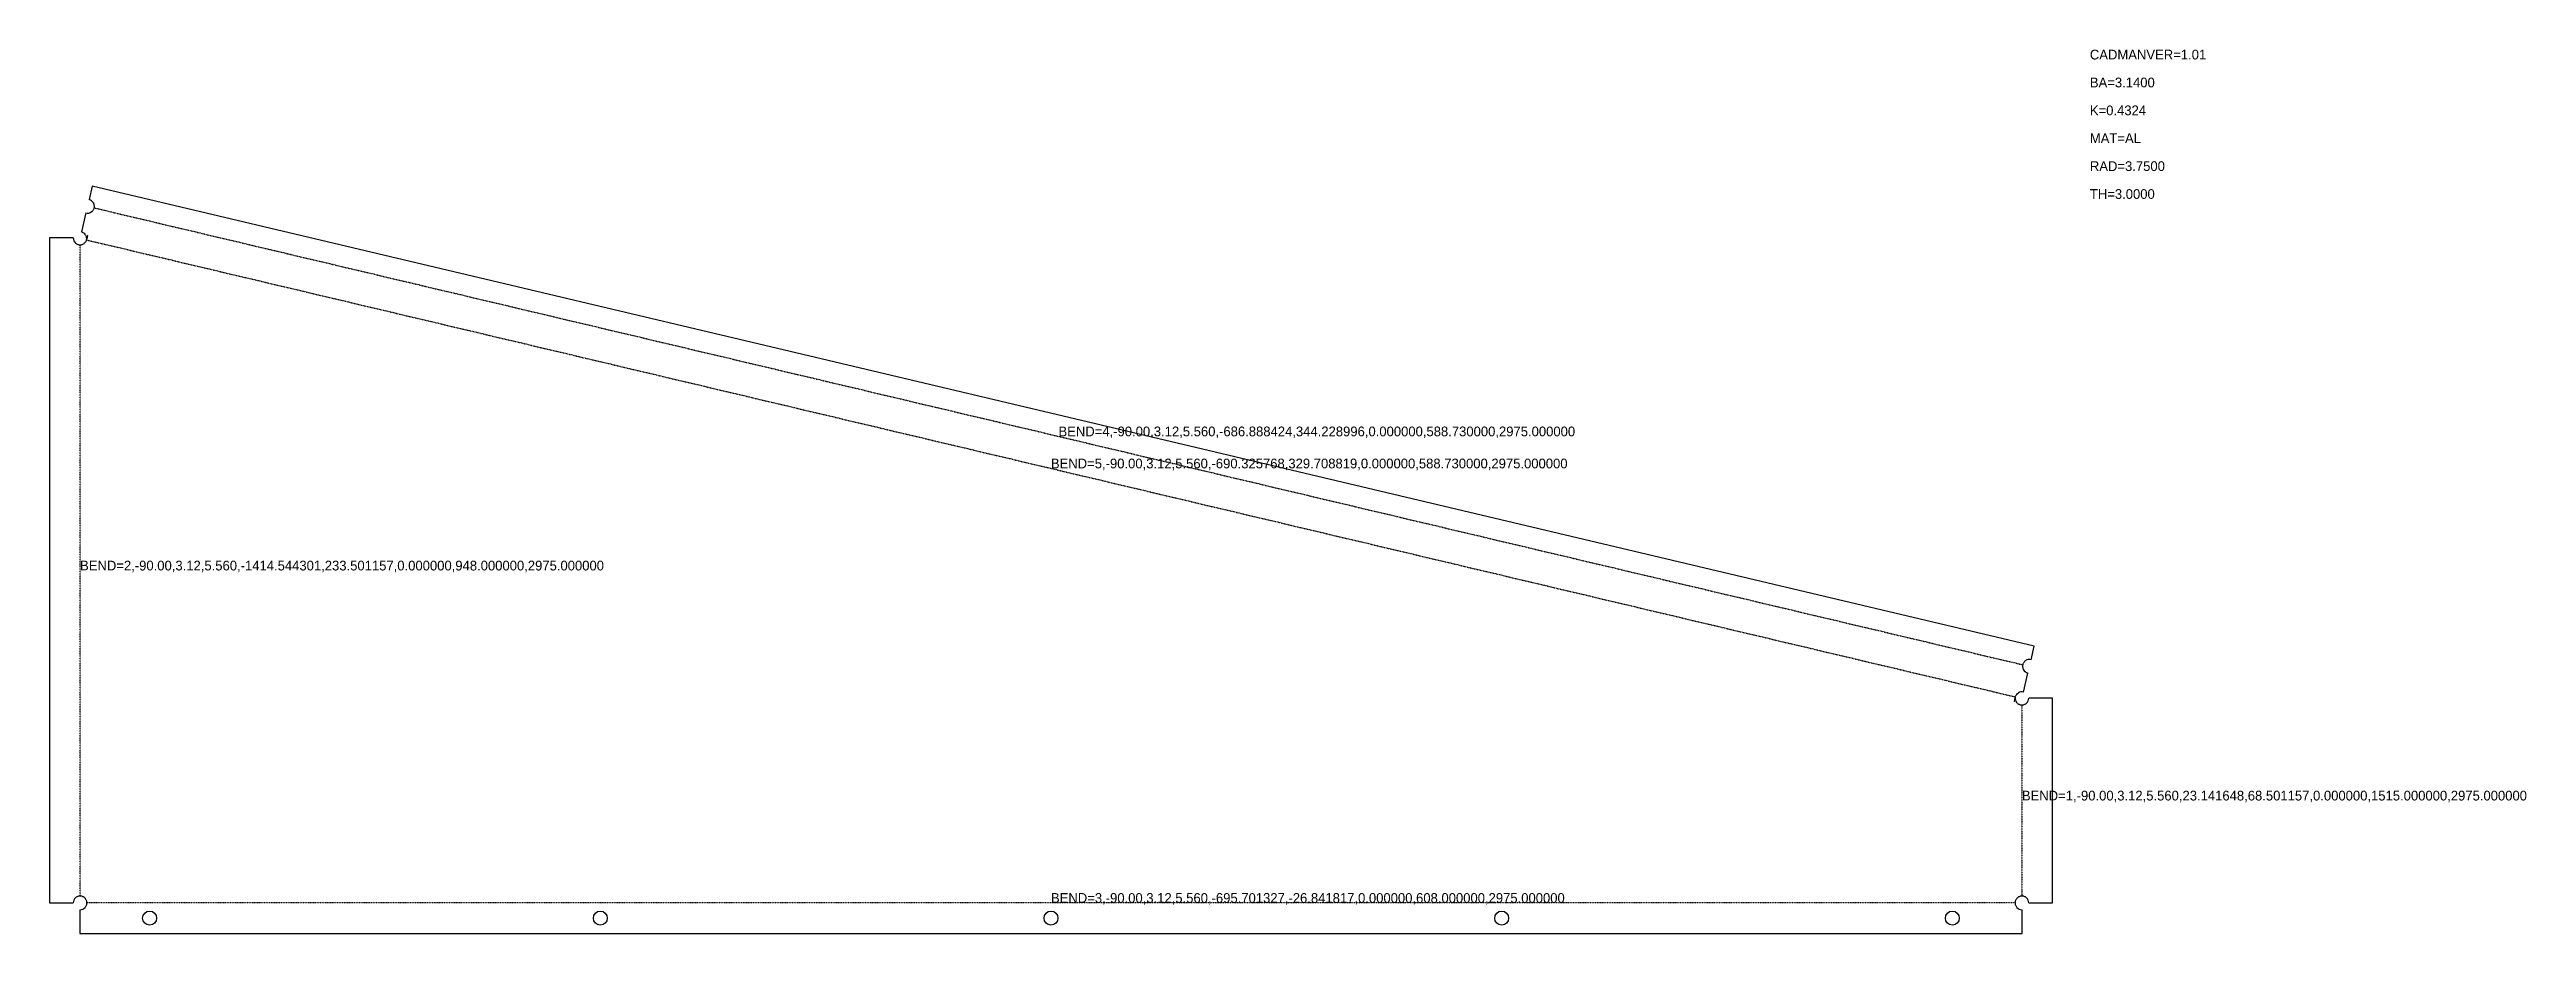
# Model space of a CAD drawing. Extents: x -1415 to 363, y -27 to 607.
import ezdxf

# ---------------------------------------------------------------- set-up
doc = ezdxf.new("R2010")
doc.units = 0
doc.header["$LTSCALE"] = 0.2
doc.linetypes.add('BORDER', pattern=[1.75, 0.5, -0.25, 0.5, -0.25, 0, -0.25])

msp = doc.modelspace()

# ---------------------------------------------------------------- linework, layer by layer
at = {"layer": '1', "color": 7, "linetype": 'CONTINUOUS'}
for p, q in [((-1383.888423, 509.228996), (-1386.192046, 499.497946)), ((10.111576, 179.228995), (-1383.888423, 509.228996)), ((-1388.459494, 489.919692), (-1391.684563, 476.296222)), ((-1384.401147, 490.751871), (-1384.544263, 490.618265)), ((-1384.401147, 490.751871), (-1384.035851, 491.030531)), ((-1384.035851, 491.030531), (-1383.705929, 491.328599)), ((-1383.705929, 491.328599), (-1383.411357, 491.64613)), ((-1383.411357, 491.64613), (-1383.151943, 491.983963)), ((-1383.151943, 491.983963), (-1382.92745, 492.343112)), ((-1383.005543, 497.11819), (-1382.937517, 496.934605)), ((-1382.746805, 496.478529), (-1382.937517, 496.934605)), ((-1382.92745, 492.343112), (-1382.737747, 492.724078)), ((-1382.593244, 496.033555), (-1382.746805, 496.478529)), ((-1382.737747, 492.724078), (-1382.582594, 493.127929)), ((-1382.476995, 495.598992), (-1382.593244, 496.033555)), ((-1382.582594, 493.127929), (-1382.517895, 493.338759)), ((-1382.517895, 493.338759), (-1382.488752, 493.446463)), ((-1382.488752, 493.446463), (-1382.474978, 493.500894)), ((-1382.398233, 495.174096), (-1382.476995, 495.598992)), ((-1382.474978, 493.500894), (-1382.461368, 493.557276)), ((-1382.461368, 493.557276), (-1382.388731, 493.949598)), ((-1382.357147, 494.758087), (-1382.398233, 495.174096)), ((-1382.388731, 493.949598), (-1382.353922, 494.350162)), ((-1382.353922, 494.350162), (-1382.357147, 494.758087)), ((-1414.544301, 472.001157), (-1414.544301, -4.998843)), ((-1397.544301, 472.001157), (-1414.544301, 472.001157)), ((-1395.799619, 468.243665), (-1395.9626, 468.352154)), ((-1395.799619, 468.243665), (-1395.444303, 467.952386)), ((-1395.444303, 467.952386), (-1395.07825, 467.7)), ((-1395.07825, 467.7), (-1394.701396, 467.486496)), ((-1394.701396, 467.486496), (-1394.312895, 467.311886)), ((-1394.312895, 467.311886), (-1393.911691, 467.176161)), ((-1393.911691, 467.176161), (-1393.49727, 467.079323)), ((-1393.49727, 467.079323), (-1393.068539, 467.021374)), ((-1393.068539, 467.021374), (-1392.848473, 467.006984)), ((-1392.848473, 467.006984), (-1392.736952, 467.003433)), ((-1392.736952, 467.003433), (-1392.680814, 467.002571)), ((-1392.680814, 467.002571), (-1392.622814, 467.002315)), ((-1392.622814, 467.002315), (-1392.224311, 467.022008)), ((-1392.224311, 467.022008), (-1391.826502, 467.080409)), ((-1391.826502, 467.080409), (-1391.430293, 467.177516)), ((-1391.430293, 467.177516), (-1391.034936, 467.313331)), ((-1391.034936, 467.313331), (-1390.639614, 467.487854)), ((-1390.639614, 467.487854), (-1390.243515, 467.701083)), ((-1390.243515, 467.701083), (-1389.698382, 467.95302)), ((-1389.698382, 467.95302), (-1389.345218, 468.486285)), ((-1388.994483, 468.8961), (-1389.345218, 468.486285)), ((-1388.994483, 468.8961), (-1388.596158, 469.293491)), ((-1388.656477, 474.174504), (-1388.350015, 473.369328)), ((-1388.596158, 469.293491), (-1388.28546, 469.687332)), ((-1388.350015, 473.369328), (-1388.130848, 472.544304)), ((-1388.28546, 469.687332), (-1388.056475, 470.10258)), ((-1387.956729, 471.991482), (-1388.130848, 472.544304)), ((-1388.056475, 470.10258), (-1387.970884, 470.325602)), ((-1387.970884, 470.325602), (-1387.935002, 470.44227)), ((-1387.856999, 471.493102), (-1387.956729, 471.991482)), ((-1387.935002, 470.44227), (-1387.903319, 470.564117)), ((-1387.903319, 470.564117), (-1387.133959, 473.81408)), ((-1387.837619, 471.023984), (-1387.856999, 471.493102)), ((-1387.3415, 473.863211), (-1387.837619, 471.023984)), ((-1387.3415, 473.863211), (-1387.133959, 473.81408)), ((7.807954, 169.497945), (10.111576, 179.228995)), ((1.737193, 165.468038), (1.702385, 165.067478)), ((1.702385, 165.067478), (1.705609, 164.659551)), ((1.705609, 164.659551), (1.746698, 164.24354)), ((1.809833, 165.860363), (1.737193, 165.468038)), ((1.746698, 164.24354), (1.825458, 163.818647)), ((1.82344, 165.916744), (1.809833, 165.860363)), ((1.837214, 165.971177), (1.82344, 165.916744)), ((1.825458, 163.818647), (1.941708, 163.38408)), ((1.866357, 166.07888), (1.837214, 165.971177)), ((1.931058, 166.28971), (1.866357, 166.07888)), ((2.086212, 166.693561), (1.931058, 166.28971)), ((1.941708, 163.38408), (2.095268, 162.939113)), ((2.27591, 167.074528), (2.086212, 166.693561)), ((2.095268, 162.939113), (2.285982, 162.483038)), ((2.500406, 167.433674), (2.27591, 167.074528)), ((2.354002, 162.29945), (2.285982, 162.483038)), ((2.759822, 167.771508), (2.500406, 167.433674)), ((3.054393, 168.089041), (2.759822, 167.771508)), ((3.384317, 168.387108), (3.054393, 168.089041)), ((3.749612, 168.665769), (3.384317, 168.387108)), ((3.749612, 168.665769), (3.892727, 168.799374)), ((-3.634378, 142.867739), (-4.403738, 139.617777)), ((-4.196198, 139.568646), (-3.700078, 142.407872)), ((-3.700078, 142.407872), (-3.680699, 141.938755)), ((-3.602693, 142.989586), (-3.634378, 142.867739)), ((-3.566813, 143.106256), (-3.602693, 142.989586)), ((-3.481222, 143.329276), (-3.566813, 143.106256)), ((-3.252238, 143.744522), (-3.481222, 143.329276)), ((-2.941539, 144.138366), (-3.252238, 143.744522)), ((-2.543214, 144.535754), (-2.941539, 144.138366)), ((-2.543214, 144.535754), (-1.977424, 145.174956)), ((-1.977424, 145.174956), (-1.342501, 145.757278)), ((2.315437, 146.296222), (5.540506, 159.919692)), ((-4.196198, 139.568646), (-4.403738, 139.617777)), ((-3.680699, 141.938755), (-3.580967, 141.440374)), ((-3.580967, 141.440374), (-3.486472, 140.551205)), ((-1.956644, 138.243665), (-2.119626, 138.352154)), ((-1.956644, 138.243665), (-1.601328, 137.952386)), ((-1.601328, 137.952386), (-1.235275, 137.7)), ((-1.235275, 137.7), (-0.858422, 137.486496)), ((-0.858422, 137.486496), (-0.469921, 137.311886)), ((-0.469921, 137.311886), (-0.068716, 137.176161)), ((-0.068716, 137.176161), (0.345705, 137.079323)), ((0.345705, 137.079323), (0.774438, 137.021374)), ((0.774438, 137.021374), (0.994502, 137.006984)), ((0.994502, 137.006984), (1.106022, 137.003433)), ((1.106022, 137.003433), (1.162163, 137.002571)), ((1.162163, 137.002571), (1.220161, 137.002315)), ((1.220161, 137.002315), (1.618664, 137.022008)), ((1.618664, 137.022008), (2.016473, 137.080409)), ((2.016473, 137.080409), (2.412681, 137.177516)), ((2.412681, 137.177516), (2.808038, 137.313331)), ((2.808038, 137.313331), (3.20336, 137.487854)), ((3.20336, 137.487854), (3.599459, 137.701083)), ((3.599459, 137.701083), (3.99709, 137.95302)), ((3.99709, 137.95302), (4.396965, 138.243665)), ((4.559947, 138.352153), (4.396965, 138.243665)), ((23.141648, 142.001157), (6.141648, 142.001157)), ((23.141648, -4.998843), (23.141648, 142.001157)), ((-1392.622814, 0), (-1393.021317, -0.019693)), ((-1392.564817, -0.000256), (-1392.622814, 0)), ((1.220161, 0), (0.821657, -0.019693)), ((1.278161, -0.000256), (1.220161, 0)), ((-1414.544301, -4.998843), (-1397.544301, -4.998843)), ((-1395.9626, -1.349838), (-1395.799619, -1.24135)), ((-1395.399744, -0.950705), (-1395.799619, -1.24135)), ((-1395.002113, -0.698768), (-1395.399744, -0.950705)), ((-1394.606014, -0.485539), (-1395.002113, -0.698768)), ((-1394.210692, -0.311016), (-1394.606014, -0.485539)), ((-1393.815335, -0.175201), (-1394.210692, -0.311016)), ((-1393.419126, -0.078094), (-1393.815335, -0.175201)), ((-1393.021317, -0.019693), (-1393.419126, -0.078094)), ((-1392.701327, -9.841817), (-1392.701327, -26.841817)), ((-1392.508676, -0.001118), (-1392.564817, -0.000256)), ((-1392.397156, -0.004669), (-1392.508676, -0.001118)), ((-1392.177092, -0.019059), (-1392.397156, -0.004669)), ((-1391.748358, -0.077008), (-1392.177092, -0.019059)), ((-1391.333937, -0.173846), (-1391.748358, -0.077008)), ((-1390.932733, -0.309571), (-1391.333937, -0.173846)), ((-1390.544232, -0.484181), (-1390.932733, -0.309571)), ((-1390.167378, -0.697685), (-1390.544232, -0.484181)), ((-1389.801325, -0.950071), (-1390.167378, -0.697685)), ((-1389.402654, -1.24135), (-1389.801325, -0.950071)), ((-1389.052323, -1.580544), (-1388.943835, -1.743525)), ((-1388.943835, -8.097135), (-1389.052323, -8.260116)), ((-1388.653189, -2.1434), (-1388.943835, -1.743525)), ((-1388.943835, -8.097135), (-1388.652555, -7.741819)), ((-1388.401252, -2.541031), (-1388.653189, -2.1434)), ((-1388.652555, -7.741819), (-1388.400169, -7.375766)), ((-1388.188024, -2.93713), (-1388.401252, -2.541031)), ((-1388.400169, -7.375766), (-1388.186665, -6.998912)), ((-1388.0135, -3.332452), (-1388.188024, -2.93713)), ((-1388.186665, -6.998912), (-1388.012055, -6.610411)), ((-1387.877685, -3.727809), (-1388.0135, -3.332452)), ((-1388.012055, -6.610411), (-1387.876331, -6.209207)), ((-1387.780579, -4.124018), (-1387.877685, -3.727809)), ((-1387.876331, -6.209207), (-1387.779492, -5.794786)), ((-1387.722177, -4.521826), (-1387.780579, -4.124018)), ((-1387.779492, -5.794786), (-1387.721543, -5.366055)), ((-1387.702484, -4.92033), (-1387.722177, -4.521826)), ((-1387.721543, -5.366055), (-1387.707154, -5.145988)), ((-1387.707154, -5.145988), (-1387.703602, -5.034468)), ((-1387.703602, -5.034468), (-1387.70274, -4.97833)), ((-1387.70274, -4.97833), (-1387.702484, -4.92033)), ((-3.699913, -4.862332), (-3.700169, -4.92033)), ((-3.700169, -4.92033), (-3.680476, -5.318833)), ((-3.699051, -4.806191), (-3.699913, -4.862332)), ((-3.6955, -4.694671), (-3.699051, -4.806191)), ((-3.68111, -4.474608), (-3.6955, -4.694671)), ((-3.623161, -4.045874), (-3.68111, -4.474608)), ((-3.680476, -5.318833), (-3.622075, -5.716642)), ((-3.526323, -3.631453), (-3.623161, -4.045874)), ((-3.622075, -5.716642), (-3.524969, -6.112851)), ((-3.390598, -3.230249), (-3.526323, -3.631453)), ((-3.524969, -6.112851), (-3.389154, -6.508208)), ((-3.215988, -2.841748), (-3.390598, -3.230249)), ((-3.389154, -6.508208), (-3.21463, -6.90353)), ((-3.002484, -2.464894), (-3.215988, -2.841748)), ((-3.21463, -6.90353), (-3.001402, -7.299629)), ((-2.750098, -2.098841), (-3.002484, -2.464894)), ((-3.001402, -7.299629), (-2.749465, -7.697259)), ((-2.458819, -1.700169), (-2.750098, -2.098841)), ((-2.749465, -7.697259), (-2.458819, -8.097135)), ((-2.350331, -8.260116), (-2.458819, -8.097135)), ((-2.119626, -1.349839), (-1.956644, -1.24135)), ((-1.556769, -0.950705), (-1.956644, -1.24135)), ((-1.159138, -0.698768), (-1.556769, -0.950705)), ((-0.763039, -0.485539), (-1.159138, -0.698768)), ((-0.367717, -0.311016), (-0.763039, -0.485539)), ((0.02764, -0.175201), (-0.367717, -0.311016)), ((0.423849, -0.078094), (0.02764, -0.175201)), ((0.821657, -0.019693), (0.423849, -0.078094)), ((1.334299, -0.001118), (1.278161, -0.000256)), ((1.298673, -26.841817), (1.298673, -9.841817)), ((1.445819, -0.004669), (1.334299, -0.001118)), ((1.665886, -0.019059), (1.445819, -0.004669)), ((2.094617, -0.077008), (1.665886, -0.019059)), ((2.509037, -0.173846), (2.094617, -0.077008)), ((2.910242, -0.309571), (2.509037, -0.173846)), ((3.298743, -0.484181), (2.910242, -0.309571)), ((3.675597, -0.697685), (3.298743, -0.484181)), ((4.04165, -0.950071), (3.675597, -0.697685)), ((4.396965, -1.24135), (4.04165, -0.950071)), ((4.396965, -1.24135), (4.559947, -1.349839)), ((6.141648, -4.998843), (23.141648, -4.998843)), ((-1392.701327, -26.841817), (1.298673, -26.841817))]:
    msp.add_line(p, q, dxfattribs=at)
for centre, radius, start, end in [((-1387.343855, 494.632422), 4.999999, 29.811869, 76.681628), ((-1387.307684, 494.785217), 4.999999, -103.318386, -56.448629), ((-1392.544301, 472.001157), 4.999999, 180, -133.130304), ((-1392.836373, 471.430697), 5, 33.282077, 76.681614), ((6.692316, 164.785217), 5, -150.188153, -103.318386), ((6.656145, 164.632421), 4.999998, 76.681628, 123.551337), ((1.163627, 141.430697), 4.999998, 76.681614, 120.081128), ((1.298673, 142.001157), 4.999999, -163.142603, -133.130304), ((1.141648, 142.001157), 5, -46.869705, 0), ((-1392.544301, -4.998843), 5, 133.130295, 180), ((-1392.701327, -4.841817), 4.999999, -90, -43.130304), ((-1392.701327, -4.998843), 4.999999, 43.130304, 48.720354), ((1.298673, -4.998843), 4.999999, 133.130304, 138.720354), ((1.298673, -4.841817), 5, -136.869705, -90), ((1.141648, -4.998843), 4.999999, 0, 46.869696)]:
    msp.add_arc(centre, radius, start, end, dxfattribs=at)
at = {"layer": '2', "color": 7, "linetype": 'BORDER'}
for p, q in [((-1382.461368, 493.557276), (1.809833, 165.860363)), ((-1392.622814, 0), (-1392.622814, 467.002315)), ((-1387.903319, 470.564117), (-3.634378, 142.867739)), ((1.220161, 137.002315), (1.220161, 0)), ((-3.700169, -4.92033), (-1387.702484, -4.92033))]:
    msp.add_line(p, q, dxfattribs=at)
at = {"layer": '3', "color": 7, "linetype": 'CONTINUOUS'}
for centre in [(-1342.701327, -15.841817), (-1019.201327, -15.841817), (-695.701327, -15.841817), (-372.201327, -15.841817), (-48.701327, -15.841817)]:
    msp.add_circle(centre, 5, dxfattribs=at)

# ---------------------------------------------------------------- texts
at = {"layer": '1', "color": 7, "linetype": 'CONTINUOUS'}
for s, p in [('CADMANVER=1.01', (50, 600)), ('BA=3.1400', (50, 580)), ('K=0.4324', (50, 560)), ('MAT=AL', (50, 540)), ('RAD=3.7500', (50, 520)), ('TH=3.0000', (50, 500))]:
    msp.add_text(s, height=7, dxfattribs=at).set_placement(p)
at = {"layer": '2', "color": 7, "linetype": 'CONTINUOUS'}
for s, p in [('BEND=4,-90.00,3.12,5.560,-686.888424,344.228996,0.000000,588.730000,2975.000000', (-690.325768, 329.708819)), ('BEND=5,-90.00,3.12,5.560,-690.325768,329.708819,0.000000,588.730000,2975.000000', (-695.768848, 306.715928)), ('BEND=2,-90.00,3.12,5.560,-1414.544301,233.501157,0.000000,948.000000,2975.000000', (-1392.622814, 233.501157)), ('BEND=1,-90.00,3.12,5.560,23.141648,68.501157,0.000000,1515.000000,2975.000000', (1.220161, 68.501157)), ('BEND=3,-90.00,3.12,5.560,-695.701327,-26.841817,0.000000,608.000000,2975.000000', (-695.701327, -4.92033))]:
    msp.add_text(s, height=7, dxfattribs=at).set_placement(p)

doc.saveas('drawing.dxf')
